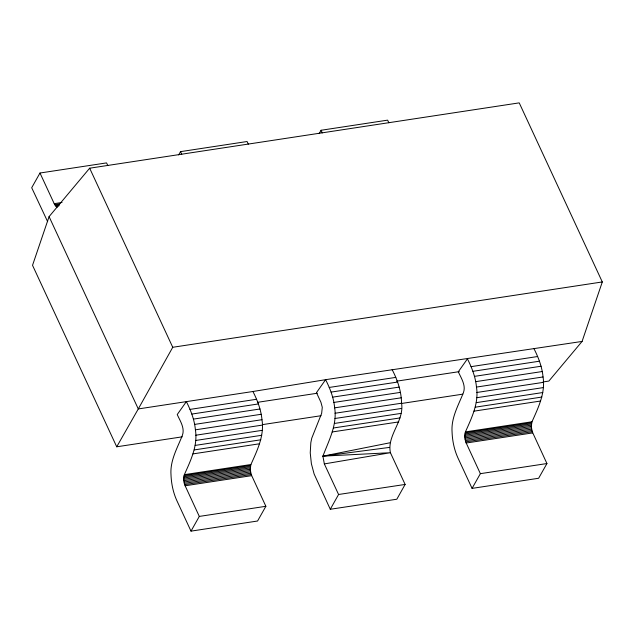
<?xml version="1.0" encoding="UTF-8"?>
<svg xmlns="http://www.w3.org/2000/svg" width="634" height="634" viewBox="0 0 634 634"><rect width="100%" height="100%" fill="white"/><g stroke="black" fill="none" stroke-linecap="round" stroke-linejoin="round"><path stroke-width="0.95" d="M191 531.134L199.298 516.417L184.605 484.614L183.638 479.328L184.351 474.66C190.628 460.585 197.959 445.734 195.407 429.828C194.487 419.874 190.858 410.467 186.364 401.623L177.235 414.541C180.032 420.817 185.025 427.998 182.418 435.249C177.409 447.929 169.967 460.538 170.998 474.684C171.315 483.544 173.145 492.388 176.791 500.495L191 531.134L257.57 521.013L265.868 506.297L251.175 474.494L250.2 469.2L250.913 464.532C257.198 450.457 264.521 435.606 261.977 419.7C261.057 409.754 257.428 400.347 252.934 391.503L138.283 408.938L116.727 446.796L32.532 265.313L49.08 216.638L89.663 168.2L519.222 102.867L602.3 281.948L582.075 341.433L548.87 381.066L542.997 381.961M582.075 341.433L325.599 379.679L316.461 392.66L320.915 402.225L322.278 407.321L321.66 413.352L311.762 438.165L310.826 442.69L310.24 452.89L311.381 463.708L314.139 474.042L330.282 509.268L338.58 494.488L324.339 463.914L322.912 456.147C328.713 440.709 337.367 424.954 334.665 407.844C333.738 397.906 330.108 388.507 325.599 379.679L252.934 391.503M330.282 509.268L396.821 499.227L405.118 484.447L390.409 452.708C386.74 435.407 404.405 421.063 401.568 403.208C401.354 391.4 397.589 380.012 392.137 369.638M472.068 488.386L480.366 473.669L465.673 441.866L464.706 436.572L465.419 431.905C471.696 417.83 479.027 402.978 476.475 387.073C475.555 377.127 471.926 367.72 467.432 358.876L458.303 371.786C461.1 378.062 466.093 385.242 463.486 392.501C458.477 405.181 451.036 417.782 452.066 431.928C452.383 440.796 454.213 449.641 457.859 457.748L472.068 488.386L538.638 478.258L546.936 463.541L532.243 431.738L531.268 426.452L531.981 421.776C538.266 407.71 545.589 392.85 543.045 376.953C542.125 366.999 538.496 357.592 534.002 348.748M602.3 281.948L172.741 347.281L138.283 408.938L49.08 216.638M107.78 165.522L106.56 162.898L39.99 173.019L31.7 187.735L47.661 221.694M178.685 154.918L180.524 151.645L247.094 141.517L248.314 144.148M319.219 133.544L321.058 130.271L387.628 120.143L388.848 122.774M324.339 463.914L390.409 452.708L322.912 456.147L390.148 442.738M39.99 173.019L54.207 203.665L62.037 202.468M54.207 203.665L54.754 204.695L59.644 203.95M54.754 204.695L55.356 205.582L59.271 204.988M55.356 205.582L55.998 206.288L58.938 205.844M329.212 387.445L395.759 377.404M189.97 409.406L256.54 399.285M471.038 366.658L537.608 356.53M257.452 402.336L317.269 393.238M396.591 381.177L459.262 371.643M331.114 392.097L397.661 382.048M191.872 414.065L258.442 403.937M472.94 371.31L539.51 361.19M332.684 397.13L399.23 387.089M193.441 419.106L260.003 408.985M474.509 376.358L541.071 366.23M333.88 402.432L400.419 392.383M194.63 424.408L261.192 414.279M475.698 381.652L542.26 371.532M334.665 407.844L401.203 397.803M195.407 429.828L261.977 419.7M476.475 387.073L543.045 376.953M335.021 413.249L401.568 403.208M116.727 446.796L182.227 436.834M262.405 424.637L321.066 415.714M401.235 403.525L462.828 394.15M195.763 435.225L262.333 425.097M476.831 392.478L543.401 382.35M334.942 418.495L401.488 408.447M195.684 440.464L262.254 430.335M476.752 397.716L543.322 387.588M334.435 423.441L400.973 413.4M195.177 445.409L261.747 435.281M476.245 402.653L542.815 392.533M333.5 427.974L400.046 417.925M194.242 449.926L260.812 439.798M475.31 407.179L541.88 397.05M332.168 431.96L398.715 421.919M192.91 453.904L259.48 443.784M473.978 411.157L540.548 401.029M184.351 474.66L250.913 464.532M465.419 431.905L531.981 421.776M184.018 475.651L250.588 465.522M465.087 432.903L531.657 422.775M183.781 476.784L250.351 466.656M464.849 434.028L531.419 423.9M183.654 478.02L250.224 467.892M464.722 435.265L531.292 425.137M183.638 479.328L250.2 469.2M464.706 436.572L531.268 426.452M183.725 480.675L250.295 470.555M464.793 437.928L531.363 427.799M183.923 482.03L250.485 471.902M464.991 439.283L531.554 429.155M184.217 483.354L250.787 473.233M465.285 440.606L531.855 430.478M184.605 484.614L251.175 474.494M465.673 441.866L532.243 431.738M185.08 485.779L251.65 475.659M466.149 443.031L532.719 432.903M338.58 494.488L405.118 484.447M199.298 516.417L265.868 506.297M480.366 473.669L546.936 463.541M322.912 456.147L389.434 447.414M57.353 207.104L55.998 206.288M321.058 130.271L322.278 132.894M180.524 151.645L181.744 154.268M89.663 168.2L172.741 347.281"/></g></svg>
